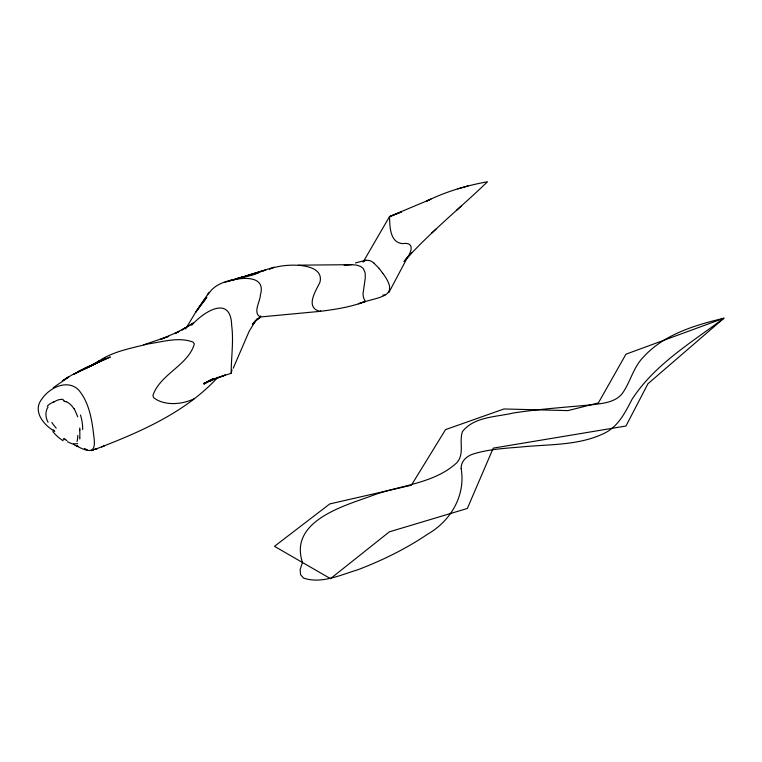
<?xml version="1.0" encoding="UTF-8"?>
<svg xmlns="http://www.w3.org/2000/svg" width="762" height="762" viewBox="0 0 762 762"><rect width="100%" height="100%" fill="white"/><g stroke="black" fill="none" stroke-linecap="round" stroke-linejoin="round"><path stroke-width="1.14" d="M79.943 437.54L79.762 439.007M231.972 369.913L231.181 373.266L212.474 379.543L225.504 374.923L203.74 383.467L212.855 378.905M209.169 293.122C218.589 278.073 244.135 279.597 258.575 272.729L235.982 278.902L265.986 269.986L232.686 280.168M233.248 368.208L249.203 331.165L255.746 320.497L252.727 324.574L255.946 320.507L252.67 324.317C253.546 320.526 260.89 319.221 260.709 315.849M298.38 265.166L351.853 264.671L356.664 265.138L360.683 266.462L363.341 268.567L365.141 272.777L365.284 277.978L362.998 293.961L363.493 297.675L365.379 301.562L358.569 303.752C378.295 296.285 401.403 298.275 382.772 273.263M406.708 258.851L388.83 292.637M48.054 406.984C45.015 411.547 45.406 417.605 48.054 422.243M185.585 328.927L195.739 312.125L207.626 294.513M208.236 293.589L207.502 294.751L209.131 292.237M363.055 262.157L389.534 216.56L401.412 211.903L389.515 216.808C389.839 226.514 389.839 242.44 402.498 243.63C416.128 241.583 411.042 253.879 405.232 260.061C430.625 231.896 460.21 207.988 487.509 181.756C466.525 185.557 445.837 191.605 426.691 201.092L430.921 199.149L389.534 216.56L389.572 217.703M199.682 306.41L198.215 308.639L206.835 297.132L201.178 304.19M203.149 301.333L204.206 299.742M200.492 305.219L195.739 312.125L205.578 298.961M217.922 377.2C185.48 412.68 139.513 432.378 95.212 449.294L97.45 448.456L96.679 448.742M403.879 261.576L411.623 252.879M95.079 364.026C109.757 351.806 129.797 348.682 147.809 343.957C162.535 341.919 178.689 336.575 193.129 342.128L194.348 343.957C188.233 365.398 160.077 374.085 152.962 395.364L153.524 397.593C164.354 406.213 182.499 404.603 194.31 398.659M191.719 325.222C203.416 311.868 230.791 294.227 231.677 325.441C233.782 341.319 231.162 357.473 231.181 373.266M435.921 229.219L431.578 233.182M456.638 210.226L461.572 205.75M228.59 281.207C240.459 277.301 266.538 274.415 260.385 294.97C260.29 301.552 252.393 312.877 260.385 316.963L320.45 311.325L320.688 310.629M363.617 261.442L365.931 260.223L369.027 260.48M212.922 378.914L210.379 381.01L212.893 379L203.883 384.134L210.683 380.019M53.178 387.725L71.161 375.352L94.088 364.055L77.734 371.818L88.182 366.665M74.428 445.075L78.238 446.484L76.067 445.675C89.954 453.161 96.45 453.238 93.84 436.359C92.021 420.186 89.344 402.669 78.534 389.839C67.37 378.847 49.52 387.687 42.053 398.783C31.985 410.956 43.691 425.282 54.788 431.33M77.695 443.636L73.581 443.96M210.845 379.867L208.931 381.229L212.693 378.847M193.3 322.878L181.928 329.965L186.642 327.222M90.24 366.208L94.088 363.807M256.165 319.516L260.385 316.963M269.348 269.386C280.454 263.433 325.698 260.709 319.878 282.473C315.763 290.941 304.819 307.486 319.878 311.372M90.402 366.208L99.422 360.826L85.573 368.684M192.376 323.869L174.793 333.651L179.346 331.299L160.753 339.319L168.659 336.347L143.77 344.776M53.273 401.888L54.073 401.46M88.83 366.941L103.356 359.626L73.362 374.504L88.563 366.484L110.338 356.978L88.706 366.712M82.639 369.941L87.763 367.198M85.477 368.475L99.536 361.579L83.334 369.199L100.032 361.55M96.907 362.483L91.183 365.493L105.775 357.921M103.584 446.227L104.137 445.999L101.584 446.989M91.783 450.485L95.936 448.828L91.373 450.647M274.063 267.148L247.545 275.425M224.771 282.378L243.392 276.806L235.982 278.902M457.848 188.843L467.973 185.995L466.925 186.29M365.931 260.223L355.387 262.938M344.138 265.414L351.853 264.671M320.45 311.325C335.442 309.382 351.644 306.943 365.141 301.419M384.943 295.065L382.772 295.084M63.256 400.517L64.056 400.707M87.459 449.98L84.382 448.456M64.056 439.617L63.256 439.093M374.047 263.281L379.152 268.415M54.073 430.759L53.273 429.825M74.2 408.47L77.724 416.843M79.762 427.968L79.943 430.101M369.008 260.394A27.394 11.944 66.3 0 1 374.037 263.138M379.124 268.529A35.128 15.526 66.2 0 1 382.724 273.368M79.696 429.787A21.479 5.001 80.2 0 1 79.762 437.083M77.772 435.445A24.546 6.591 77.8 0 1 77 441.579M73.838 444.208A21.088 5.124 36.6 0 1 67.513 441.75M66.932 440.646A22.241 6.715 38.9 0 1 65.742 439.988M65.78 439.541A23.451 8.954 42.1 0 1 63.941 438.398M63.141 440.779A24.508 13.63 48.7 0 1 52.845 431.578M56.226 428.177A25.279 9.868 47.1 0 1 51.864 422.472M47.254 406.184A25.279 19.583 48.5 0 1 53.416 402.155M54.273 401.888A24.508 17.593 78.4 0 1 63.208 399.421M64.037 401.098A23.451 17.507 70.9 0 1 65.999 401.831M66.027 401.555A22.241 17.497 81.9 0 1 67.256 402.155A21.155 17.097 89.3 0 1 73.885 408.756M80.477 414.995A24.546 12.478 78.5 0 1 82.687 429.568M461.143 468.478C465.801 495.329 450.904 520.856 427.663 534.152C405.917 548.869 382.181 560.47 357.683 569.814C340.509 574.929 321.545 584.178 303.552 578.091L300.571 574.681L300.123 569.528L302.485 562.489C289.027 522.037 341.681 506.501 369.98 496.462C398.526 485.175 433.273 484.365 456.705 462.848C464.849 454.028 458.867 441.741 462.448 431.616C474.164 416.443 496.643 417.071 513.826 412.899C539.734 408.975 565.899 407.251 591.96 404.765C602.523 403.441 614.867 402.565 622.154 393.697C630.365 382.276 633.155 367.617 643.185 357.302C663.845 334.394 694.858 325.155 723.9 318.23L647.967 383.734L625.964 426.015L493.252 448.123L467.335 508.464L389.353 531.838L330.479 578.653L274.491 546.325L329.765 503.92L411.347 485.27L445.56 429.606L503.977 408.975L567.985 410.604L598.389 402.917L625.964 354.178L723.9 318.23C691.344 342.605 654.358 364.646 631.889 399.555C625.25 412.471 618.211 426.539 604.476 433.187C578.891 445.722 549.44 444.151 521.779 446.923C505.835 448.285 489.623 449.056 474.221 453.714C467.382 455.495 460.886 460.858 461.143 468.478M67.323 377.676L62.379 380.848L68.494 376.942L67.323 377.676"/></g></svg>
